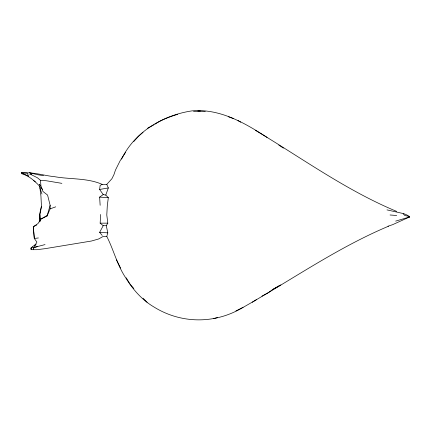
<?xml version="1.0" encoding="UTF-8"?>
<svg xmlns="http://www.w3.org/2000/svg" width="431" height="431" viewBox="0 0 431 431"><rect width="100%" height="100%" fill="white"/><g stroke="black" fill="none" stroke-linecap="round" stroke-linejoin="round"><path stroke-width="0.65" d="M125.669 152.213L120.055 160.887L115.465 170.073L113.929 174.668L111.893 178.752L106.786 184.366L102.19 184.366L100.148 185.384L99.636 189.468L103.208 194.57L105.767 195.081L108.321 197.635L107.297 205.802L106.786 214.988L107.809 223.156L106.279 225.704L103.208 225.704L100.148 223.156L100.66 214.482M39.921 220.893L39.921 214.988L41.451 206.314L40.94 196.105L39.921 187.938M106.279 225.704L107.809 232.853L106.786 236.43C113.682 249.926 117.162 265.038 125.669 277.769C132.786 289.384 141.907 299.868 153.743 306.861C179.926 323.25 212.402 324.182 239.491 309.415C289.12 281.626 335.862 248.407 388.52 226.216M41.451 206.314L39.41 214.988L40.115 220.995M45.029 244.592L33.289 247.653L33.796 248.164L36.861 242.039L34.308 238.467L33.289 226.728L37.88 223.667L40.94 219.072L47.071 216.012L50.131 205.296L47.582 195.081L42.987 191.509L40.94 185.896L40.433 180.282L37.368 177.734L31.247 174.668L29.717 174.668M105.767 195.081L108.321 187.938L106.786 184.366M47.071 216.012L50.131 208.868L50.131 205.296M121.585 159.098C134.553 132.005 162.961 115.179 192.021 110.869C219.691 108.413 244.706 122.883 267.053 137.408M39.523 221.906L40.94 219.072L47.071 215.5M102.19 235.407L99.636 232.341L103.208 225.704M133.836 141.492L138.432 136.385L143.027 132.306M34.663 245.411L36.042 244.183M35.838 244.14L30.736 248.164L31.754 249.694L36.861 249.694L45.029 248.676L91.474 241.021L98.618 238.979L103.208 236.43L106.786 236.43M279.811 285.424L272.667 289.508L268.583 292.568L261.946 296.14M100.148 205.296L99.636 197.123L103.208 194.57M32.778 246.974L31.754 247.653L30.736 249.188L31.754 249.694M154.815 124.29C161.744 119.651 169.749 116.753 177.696 114.334M252.248 302.271L256.332 299.717M243.062 307.373L235.919 310.945M272.667 289.508L280.829 284.913M147.617 128.222L153.7 124.947M36.689 225.025L33.289 226.728L34.308 238.467L38.391 237.96M403.324 213.458L406.896 214.988L409.45 216.518L409.45 217.03L395.669 221.114M50.131 208.868L55.744 206.826M388.013 226.216L392.609 224.686L409.45 217.03L408.259 217.202M37.368 246.634L33.289 247.653L33.289 249.694M102.19 184.366C87.353 177.847 70.452 179.485 54.726 176.71C43.779 175.665 33.095 171.705 22.062 173.138L21.55 172.626L21.55 173.65C30.251 176.101 36.721 182.857 42.621 189.543M213.458 318.601L217.542 317.577M99.636 189.468L108.321 187.938M197.84 110.972L200.393 110.972M193.551 111.381L205.296 111.381M386.99 209.886L402.818 213.458L404.854 215.5L409.45 216.518M100.148 223.156L107.809 223.156M99.636 197.123L108.321 197.635M99.636 232.341L107.809 232.853M390.06 214.988L396.692 215.5M40.433 180.282L46.559 180.794L61.87 183.347M21.55 172.626L27.164 173.138L28.694 176.198L22.062 173.138M43.499 175.692L37.368 174.668L29.206 172.626M228.602 116.823L233.365 118.525M396.692 211.416C346.26 190.448 301.926 158.134 255.308 130.264M237.96 120.567L240.74 122.188M278.787 145.064L283.382 148.129M33.289 180.282L35.331 181.871M143.027 298.187L147.106 302.271M133.836 288.484L130.264 284.401L126.181 277.769M40.665 185.896L39.41 184.366L40.433 185.896M116.483 259.904L120.567 268.071M39.41 186.407L41.963 194.063M30.736 173.138L31.247 174.668M39.921 214.988L40.277 220.995M408.938 216.518L408.938 217.03"/></g></svg>
